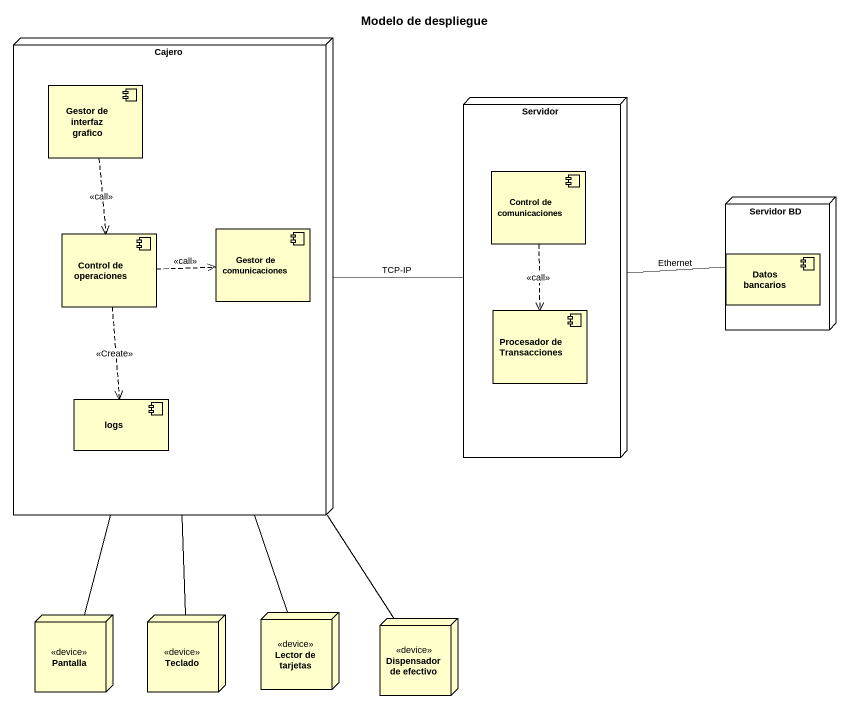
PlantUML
@startuml
title Modelo de despliegue
node Cajero {
  component "Gestor de interfaz grafico" as Gestor_de_interfaz_grafico
  component "Control de operaciones" as Control_de_operaciones
  component "Gestor de comunicaciones" as Gestor_de_comunicaciones
  component logs
}
node Servidor {
  component "Control de comunicaciones" as Control_de_comunicaciones
  component "Procesador de Transacciones" as Procesador_de_Transacciones
}
node "Servidor BD" as Servidor_BD {
  component "Datos bancarios" as Datos_bancarios
}
node Pantalla <<device>>
node Teclado <<device>>
node "Lector de tarjetas" as Lector_de_tarjetas <<device>>
node "Dispensador de efectivo" as Dispensador_de_efectivo <<device>>
Cajero -right- Servidor : TCP-IP
Cajero -- Pantalla
Cajero -- Teclado
Cajero -- Lector_de_tarjetas
Cajero -- Dispensador_de_efectivo
Gestor_de_interfaz_grafico ..> Control_de_operaciones : <<call>>
Servidor -right- Servidor_BD : Ethernet
Control_de_comunicaciones ..> Procesador_de_Transacciones : <<call>>
Control_de_operaciones .right.> Gestor_de_comunicaciones : <<call>>
Control_de_operaciones ..> logs : <<Create>>
@enduml
